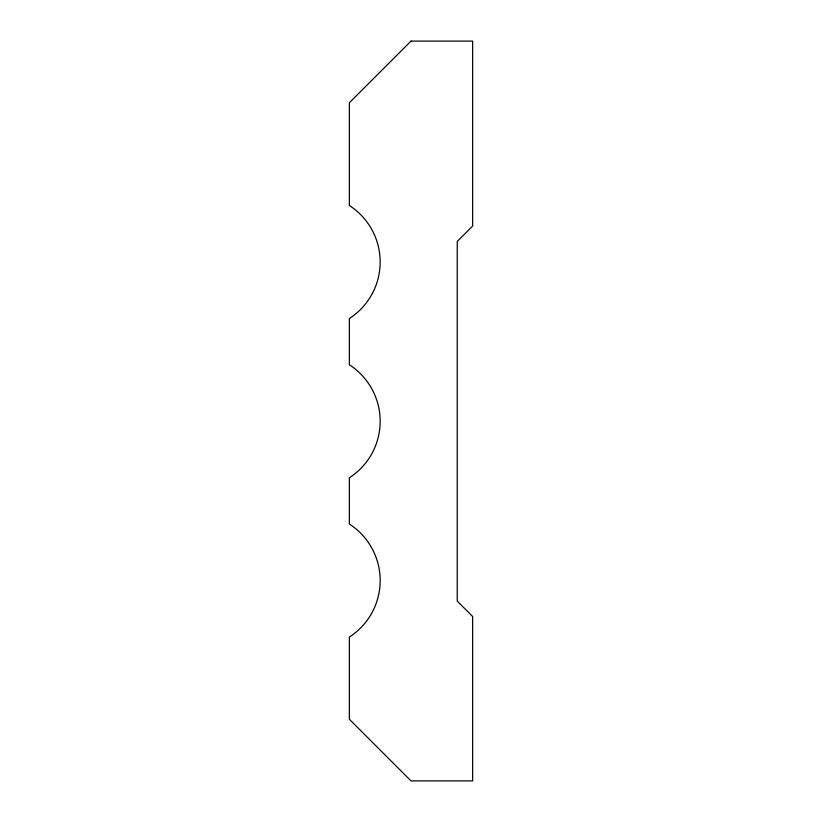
<?xml version="1.0" encoding="UTF-8"?>
<svg xmlns="http://www.w3.org/2000/svg" width="822" height="822" viewBox="0 0 822 822"><rect width="100%" height="100%" fill="white"/><g stroke="black" fill="none" stroke-linecap="round" stroke-linejoin="round"><path stroke-width="1.23" d="M411 41.1L349.35 102.75L349.35 205.5A67.219 67.219 0 0 1 349.35 318.525L349.35 364.763A67.219 67.219 0 0 1 349.35 477.788L349.35 524.025A67.219 67.219 0 0 1 349.35 637.05L349.35 719.25L411 780.9L472.65 780.9L472.65 616.5L457.238 601.088L457.238 241.463L472.65 226.05L472.65 41.1L411 41.1"/></g></svg>
